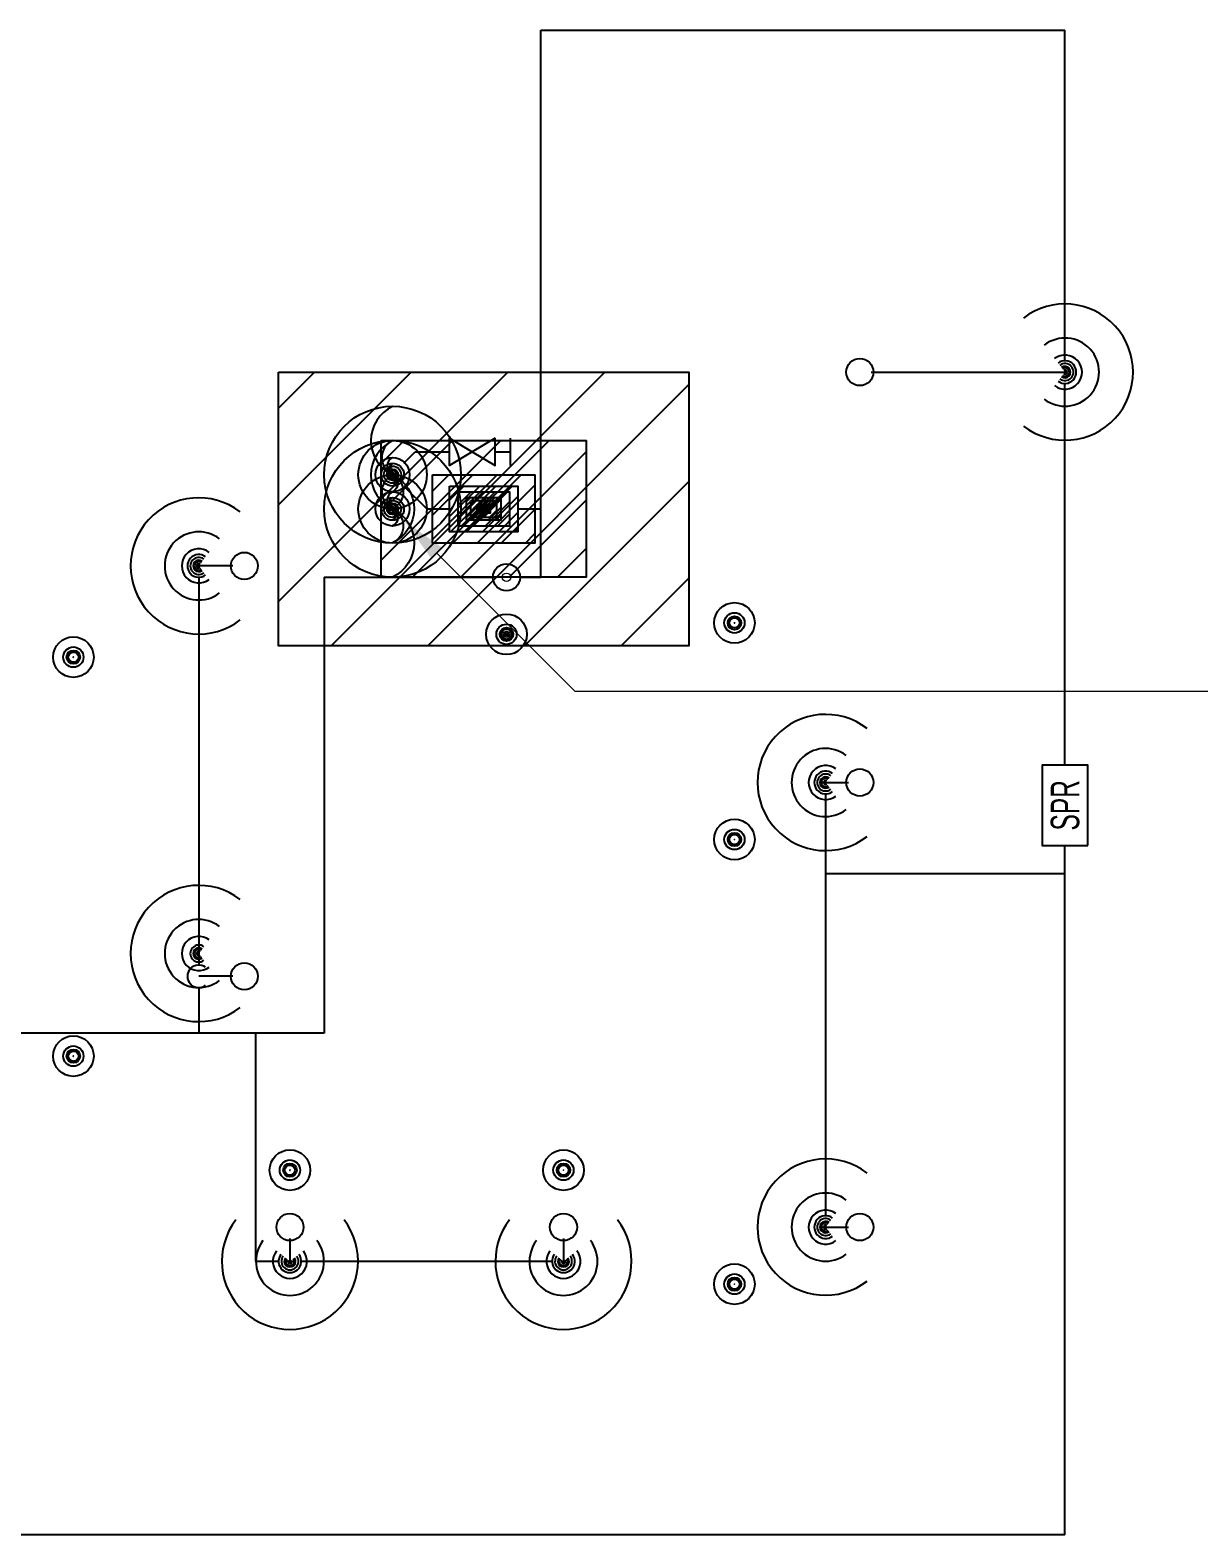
# Model space of a CAD drawing. Extents: x -3559 to 4847, y -109 to 1296.
# Drawn here: x -575 to -165, y 212 to 740 of the extents above; entities that cross this region are included whole.
import ezdxf
from ezdxf import colors
from ezdxf.entities.mleader import LeaderData, LeaderLine
from ezdxf.enums import TextEntityAlignment as Align
from ezdxf.math import Vec2, Vec3

# ---------------------------------------------------------------- set-up
doc = ezdxf.new("R2010")
doc.units = 0
doc.header["$LTSCALE"] = 48
doc.header["$MEASUREMENT"] = 0
for name, color, linetype in [('F-DRNP-N', 6, 'Continuous'), ('F-DRNP-N @ 1 (1)', 6, 'Continuous'), ('F-DRNP-N @ 1 (2)', 6, 'Continuous'), ('F-DRNP-N @ 12', 6, 'Continuous'), ('F-DRNP-N @ 128', 6, 'Continuous'), ('F-DRNP-N @ 16', 6, 'Continuous'), ('F-DRNP-N @ 192', 6, 'Continuous'), ('F-DRNP-N @ 2', 6, 'Continuous'), ('F-DRNP-N @ 24', 6, 'Continuous'), ('F-DRNP-N @ 384', 6, 'Continuous'), ('F-DRNP-N @ 4', 6, 'Continuous'), ('F-DRNP-N @ 48', 6, 'Continuous'), ('F-DRNP-N @ 64', 6, 'Continuous'), ('F-DRNP-N @ 768', 6, 'Continuous'), ('F-DRNP-N @ 8', 6, 'Continuous'), ('F-DRNP-N @ 96', 6, 'Continuous'), ('F-FP-N', 2, 'Continuous'), ('F-FP-N @ 1 (1)', 2, 'Continuous'), ('F-FP-N @ 1 (2)', 2, 'Continuous'), ('F-FP-N @ 12', 2, 'Continuous'), ('F-FP-N @ 128', 2, 'Continuous'), ('F-FP-N @ 16', 2, 'Continuous'), ('F-FP-N @ 192', 2, 'Continuous'), ('F-FP-N @ 2', 2, 'Continuous'), ('F-FP-N @ 24', 2, 'Continuous'), ('F-FP-N @ 384', 2, 'Continuous'), ('F-FP-N @ 4', 2, 'Continuous'), ('F-FP-N @ 48', 2, 'Continuous'), ('F-FP-N @ 64', 2, 'Continuous'), ('F-FP-N @ 768', 2, 'Continuous'), ('F-FP-N @ 8', 2, 'Continuous'), ('F-FP-N @ 96', 2, 'Continuous'), ('F-SPRK-HEAD-N', 2, 'Continuous'), ('F-SPRK-HEAD-N @ 1 (1)', 2, 'Continuous'), ('F-SPRK-HEAD-N @ 1 (2)', 2, 'Continuous'), ('F-SPRK-HEAD-N @ 128', 2, 'Continuous'), ('F-SPRK-HEAD-N @ 192', 2, 'Continuous'), ('F-SPRK-HEAD-N @ 48', 2, 'Continuous'), ('F-SPRK-HEAD-N @ 64', 2, 'Continuous'), ('F-SPRK-HEAD-N @ 96', 2, 'Continuous'), ('F-SPRN-N', 1, 'Continuous'), ('F-SPRN-N @ 1 (1)', 1, 'Continuous'), ('F-SPRN-N @ 1 (2)', 1, 'Continuous'), ('F-SPRN-N @ 12', 1, 'Continuous'), ('F-SPRN-N @ 128', 1, 'Continuous'), ('F-SPRN-N @ 16', 1, 'Continuous'), ('F-SPRN-N @ 192', 1, 'Continuous'), ('F-SPRN-N @ 2', 1, 'Continuous'), ('F-SPRN-N @ 24', 1, 'Continuous'), ('F-SPRN-N @ 384', 1, 'Continuous'), ('F-SPRN-N @ 4', 1, 'Continuous'), ('F-SPRN-N @ 48', 1, 'Continuous'), ('F-SPRN-N @ 64', 1, 'Continuous'), ('F-SPRN-N @ 768', 1, 'Continuous'), ('F-SPRN-N @ 8', 1, 'Continuous'), ('F-SPRN-N @ 96', 1, 'Continuous')]:
    doc.layers.add(name, color=color, linetype=linetype)
doc.layers.add('G-ANNO-TEXT', color=70, linetype='Continuous', lineweight=0)
doc.styles.add('Arial', font='arial.ttf')
doc.styles.add('Arial Narrow', font='ARIALN.TTF')

# ---------------------------------------------------------------- blocks, each defined once
blk = doc.blocks.new('*U5')
blk.add_circle((0, 0), 0.03125)
blk = doc.blocks.new('*U721')
at = {"layer": 'F-FP-N @ 1 (1)'}
blk.add_blockref('*U5', (-448, 583.74), dxfattribs=at)
at = {"layer": 'F-FP-N @ 1 (2)'}
blk.add_blockref('*U5', (-448, 583.74), dxfattribs=at)
at = {"layer": 'F-FP-N @ 12', "xscale": 12, "yscale": 12, "zscale": 12}
blk.add_blockref('*U5', (-448, 583.74), dxfattribs=at)
at = {"layer": 'F-FP-N @ 128', "xscale": 128, "yscale": 128, "zscale": 128}
blk.add_blockref('*U5', (-448, 583.74), dxfattribs=at)
at = {"layer": 'F-FP-N @ 16', "xscale": 16, "yscale": 16, "zscale": 16}
blk.add_blockref('*U5', (-448, 583.74), dxfattribs=at)
at = {"layer": 'F-FP-N @ 192', "xscale": 192, "yscale": 192, "zscale": 192}
blk.add_blockref('*U5', (-448, 583.74), dxfattribs=at)
at = {"layer": 'F-FP-N @ 2', "xscale": 2, "yscale": 2, "zscale": 2}
blk.add_blockref('*U5', (-448, 583.74), dxfattribs=at)
at = {"layer": 'F-FP-N @ 24', "xscale": 24, "yscale": 24, "zscale": 24}
blk.add_blockref('*U5', (-448, 583.74), dxfattribs=at)
at = {"layer": 'F-FP-N @ 384', "xscale": 384, "yscale": 384, "zscale": 384}
blk.add_blockref('*U5', (-448, 583.74), dxfattribs=at)
at = {"layer": 'F-FP-N @ 4', "xscale": 4, "yscale": 4, "zscale": 4}
blk.add_blockref('*U5', (-448, 583.74), dxfattribs=at)
at = {"layer": 'F-FP-N @ 48', "xscale": 48, "yscale": 48, "zscale": 48}
blk.add_blockref('*U5', (-448, 583.74), dxfattribs=at)
at = {"layer": 'F-FP-N @ 64', "xscale": 64, "yscale": 64, "zscale": 64}
blk.add_blockref('*U5', (-448, 583.74), dxfattribs=at)
at = {"layer": 'F-FP-N @ 768', "xscale": 768, "yscale": 768, "zscale": 768}
blk.add_blockref('*U5', (-448, 583.74), dxfattribs=at)
at = {"layer": 'F-FP-N @ 8', "xscale": 8, "yscale": 8, "zscale": 8}
blk.add_blockref('*U5', (-448, 583.74), dxfattribs=at)
at = {"layer": 'F-FP-N @ 96', "xscale": 96, "yscale": 96, "zscale": 96}
blk.add_blockref('*U5', (-448, 583.74), dxfattribs=at)
blk = doc.blocks.new('*U722')
at = {"layer": 'F-DRNP-N @ 1 (1)'}
blk.add_blockref('*U5', (-448, 571.74), dxfattribs=at)
at = {"layer": 'F-DRNP-N @ 1 (2)'}
blk.add_blockref('*U5', (-448, 571.74), dxfattribs=at)
at = {"layer": 'F-DRNP-N @ 12', "xscale": 12, "yscale": 12, "zscale": 12}
blk.add_blockref('*U5', (-448, 571.74), dxfattribs=at)
at = {"layer": 'F-DRNP-N @ 128', "xscale": 128, "yscale": 128, "zscale": 128}
blk.add_blockref('*U5', (-448, 571.74), dxfattribs=at)
at = {"layer": 'F-DRNP-N @ 16', "xscale": 16, "yscale": 16, "zscale": 16}
blk.add_blockref('*U5', (-448, 571.74), dxfattribs=at)
at = {"layer": 'F-DRNP-N @ 192', "xscale": 192, "yscale": 192, "zscale": 192}
blk.add_blockref('*U5', (-448, 571.74), dxfattribs=at)
at = {"layer": 'F-DRNP-N @ 2', "xscale": 2, "yscale": 2, "zscale": 2}
blk.add_blockref('*U5', (-448, 571.74), dxfattribs=at)
at = {"layer": 'F-DRNP-N @ 24', "xscale": 24, "yscale": 24, "zscale": 24}
blk.add_blockref('*U5', (-448, 571.74), dxfattribs=at)
at = {"layer": 'F-DRNP-N @ 384', "xscale": 384, "yscale": 384, "zscale": 384}
blk.add_blockref('*U5', (-448, 571.74), dxfattribs=at)
at = {"layer": 'F-DRNP-N @ 4', "xscale": 4, "yscale": 4, "zscale": 4}
blk.add_blockref('*U5', (-448, 571.74), dxfattribs=at)
at = {"layer": 'F-DRNP-N @ 48', "xscale": 48, "yscale": 48, "zscale": 48}
blk.add_blockref('*U5', (-448, 571.74), dxfattribs=at)
at = {"layer": 'F-DRNP-N @ 64', "xscale": 64, "yscale": 64, "zscale": 64}
blk.add_blockref('*U5', (-448, 571.74), dxfattribs=at)
at = {"layer": 'F-DRNP-N @ 768', "xscale": 768, "yscale": 768, "zscale": 768}
blk.add_blockref('*U5', (-448, 571.74), dxfattribs=at)
at = {"layer": 'F-DRNP-N @ 8', "xscale": 8, "yscale": 8, "zscale": 8}
blk.add_blockref('*U5', (-448, 571.74), dxfattribs=at)
at = {"layer": 'F-DRNP-N @ 96', "xscale": 96, "yscale": 96, "zscale": 96}
blk.add_blockref('*U5', (-448, 571.74), dxfattribs=at)
blk = doc.blocks.new('*U8')
at = {"color": 0}
for p, q in [((0.1049, -0.0375), (0.1049, 0.0375)), ((0.0625, 0), (0.1049, 0))]:
    blk.add_line(p, q, dxfattribs=at)
for points in [[(-0.0625, 0.0375), (0, 0), (-0.0625, -0.0375)], [(0.0625, 0.0375), (0, 0), (0.0625, -0.0375)]]:
    blk.add_lwpolyline(points, close=True, dxfattribs=at)
blk = doc.blocks.new('*U9')
h = blk.add_hatch()
h.set_pattern_fill('ANSI31', color=256, scale=0.25)
h.set_pattern_definition([(45, (-0.016827, -0.005125), (-0.022097, 0.022097), [])])
h.paths.add_polyline_path([(0.09375, 0.0625), (-0.09375, 0.0625), (-0.09375, -0.0625), (0.09375, -0.0625)])
blk.add_lwpolyline([(-0.09375, 0.0625), (0.09375, 0.0625), (0.09375, -0.0625), (-0.09375, -0.0625)], close=True)
blk = doc.blocks.new('*U724')
at = {"layer": 'F-FP-N @ 1 (1)'}
blk.add_blockref('*U9', (-416, 571.74), dxfattribs=at)
at = {"layer": 'F-FP-N @ 1 (2)'}
blk.add_blockref('*U9', (-416, 571.74), dxfattribs=at)
at = {"layer": 'F-FP-N @ 12', "xscale": 12, "yscale": 12, "zscale": 12}
blk.add_blockref('*U9', (-416, 571.74), dxfattribs=at)
at = {"layer": 'F-FP-N @ 128', "xscale": 128, "yscale": 128, "zscale": 128}
blk.add_blockref('*U9', (-416, 571.74), dxfattribs=at)
at = {"layer": 'F-FP-N @ 16', "xscale": 16, "yscale": 16, "zscale": 16}
blk.add_blockref('*U9', (-416, 571.74), dxfattribs=at)
at = {"layer": 'F-FP-N @ 192', "xscale": 192, "yscale": 192, "zscale": 192}
blk.add_blockref('*U9', (-416, 571.74), dxfattribs=at)
at = {"layer": 'F-FP-N @ 2', "xscale": 2, "yscale": 2, "zscale": 2}
blk.add_blockref('*U9', (-416, 571.74), dxfattribs=at)
at = {"layer": 'F-FP-N @ 24', "xscale": 24, "yscale": 24, "zscale": 24}
blk.add_blockref('*U9', (-416, 571.74), dxfattribs=at)
at = {"layer": 'F-FP-N @ 384', "xscale": 384, "yscale": 384, "zscale": 384}
blk.add_blockref('*U9', (-416, 571.74), dxfattribs=at)
at = {"layer": 'F-FP-N @ 4', "xscale": 4, "yscale": 4, "zscale": 4}
blk.add_blockref('*U9', (-416, 571.74), dxfattribs=at)
at = {"layer": 'F-FP-N @ 48', "xscale": 48, "yscale": 48, "zscale": 48}
blk.add_blockref('*U9', (-416, 571.74), dxfattribs=at)
at = {"layer": 'F-FP-N @ 64', "xscale": 64, "yscale": 64, "zscale": 64}
blk.add_blockref('*U9', (-416, 571.74), dxfattribs=at)
at = {"layer": 'F-FP-N @ 768', "xscale": 768, "yscale": 768, "zscale": 768}
blk.add_blockref('*U9', (-416, 571.74), dxfattribs=at)
at = {"layer": 'F-FP-N @ 8', "xscale": 8, "yscale": 8, "zscale": 8}
blk.add_blockref('*U9', (-416, 571.74), dxfattribs=at)
at = {"layer": 'F-FP-N @ 96', "xscale": 96, "yscale": 96, "zscale": 96}
blk.add_blockref('*U9', (-416, 571.74), dxfattribs=at)
blk = doc.blocks.new('*U6')
blk.add_lwpolyline([(0, 0.03112, 0.634258), (0, 0, -0.634258), (0, -0.03112)], format="xyb")
blk.add_circle((0, 0), 0.03125)
blk = doc.blocks.new('*U725')
at = {"layer": 'F-FP-N @ 1 (1)'}
blk.add_blockref('*U6', (-448, 583.74), dxfattribs=at)
at = {"layer": 'F-FP-N @ 1 (2)'}
blk.add_blockref('*U6', (-448, 583.74), dxfattribs=at)
at = {"layer": 'F-FP-N @ 12', "xscale": 12, "yscale": 12, "zscale": 12}
blk.add_blockref('*U6', (-448, 583.74), dxfattribs=at)
at = {"layer": 'F-FP-N @ 128', "xscale": 128, "yscale": 128, "zscale": 128}
blk.add_blockref('*U6', (-448, 583.74), dxfattribs=at)
at = {"layer": 'F-FP-N @ 16', "xscale": 16, "yscale": 16, "zscale": 16}
blk.add_blockref('*U6', (-448, 583.74), dxfattribs=at)
at = {"layer": 'F-FP-N @ 192', "xscale": 192, "yscale": 192, "zscale": 192}
blk.add_blockref('*U6', (-448, 583.74), dxfattribs=at)
at = {"layer": 'F-FP-N @ 2', "xscale": 2, "yscale": 2, "zscale": 2}
blk.add_blockref('*U6', (-448, 583.74), dxfattribs=at)
at = {"layer": 'F-FP-N @ 24', "xscale": 24, "yscale": 24, "zscale": 24}
blk.add_blockref('*U6', (-448, 583.74), dxfattribs=at)
at = {"layer": 'F-FP-N @ 384', "xscale": 384, "yscale": 384, "zscale": 384}
blk.add_blockref('*U6', (-448, 583.74), dxfattribs=at)
at = {"layer": 'F-FP-N @ 4', "xscale": 4, "yscale": 4, "zscale": 4}
blk.add_blockref('*U6', (-448, 583.74), dxfattribs=at)
at = {"layer": 'F-FP-N @ 48', "xscale": 48, "yscale": 48, "zscale": 48}
blk.add_blockref('*U6', (-448, 583.74), dxfattribs=at)
at = {"layer": 'F-FP-N @ 64', "xscale": 64, "yscale": 64, "zscale": 64}
blk.add_blockref('*U6', (-448, 583.74), dxfattribs=at)
at = {"layer": 'F-FP-N @ 768', "xscale": 768, "yscale": 768, "zscale": 768}
blk.add_blockref('*U6', (-448, 583.74), dxfattribs=at)
at = {"layer": 'F-FP-N @ 8', "xscale": 8, "yscale": 8, "zscale": 8}
blk.add_blockref('*U6', (-448, 583.74), dxfattribs=at)
at = {"layer": 'F-FP-N @ 96', "xscale": 96, "yscale": 96, "zscale": 96}
blk.add_blockref('*U6', (-448, 583.74), dxfattribs=at)
blk = doc.blocks.new('*U726')
at = {"layer": 'F-DRNP-N @ 1 (1)'}
blk.add_blockref('*U6', (-448, 571.74), dxfattribs=at)
at = {"layer": 'F-DRNP-N @ 1 (2)'}
blk.add_blockref('*U6', (-448, 571.74), dxfattribs=at)
at = {"layer": 'F-DRNP-N @ 12', "xscale": 12, "yscale": 12, "zscale": 12}
blk.add_blockref('*U6', (-448, 571.74), dxfattribs=at)
at = {"layer": 'F-DRNP-N @ 128', "xscale": 128, "yscale": 128, "zscale": 128}
blk.add_blockref('*U6', (-448, 571.74), dxfattribs=at)
at = {"layer": 'F-DRNP-N @ 16', "xscale": 16, "yscale": 16, "zscale": 16}
blk.add_blockref('*U6', (-448, 571.74), dxfattribs=at)
at = {"layer": 'F-DRNP-N @ 192', "xscale": 192, "yscale": 192, "zscale": 192}
blk.add_blockref('*U6', (-448, 571.74), dxfattribs=at)
at = {"layer": 'F-DRNP-N @ 2', "xscale": 2, "yscale": 2, "zscale": 2}
blk.add_blockref('*U6', (-448, 571.74), dxfattribs=at)
at = {"layer": 'F-DRNP-N @ 24', "xscale": 24, "yscale": 24, "zscale": 24}
blk.add_blockref('*U6', (-448, 571.74), dxfattribs=at)
at = {"layer": 'F-DRNP-N @ 384', "xscale": 384, "yscale": 384, "zscale": 384}
blk.add_blockref('*U6', (-448, 571.74), dxfattribs=at)
at = {"layer": 'F-DRNP-N @ 4', "xscale": 4, "yscale": 4, "zscale": 4}
blk.add_blockref('*U6', (-448, 571.74), dxfattribs=at)
at = {"layer": 'F-DRNP-N @ 48', "xscale": 48, "yscale": 48, "zscale": 48}
blk.add_blockref('*U6', (-448, 571.74), dxfattribs=at)
at = {"layer": 'F-DRNP-N @ 64', "xscale": 64, "yscale": 64, "zscale": 64}
blk.add_blockref('*U6', (-448, 571.74), dxfattribs=at)
at = {"layer": 'F-DRNP-N @ 768', "xscale": 768, "yscale": 768, "zscale": 768}
blk.add_blockref('*U6', (-448, 571.74), dxfattribs=at)
at = {"layer": 'F-DRNP-N @ 8', "xscale": 8, "yscale": 8, "zscale": 8}
blk.add_blockref('*U6', (-448, 571.74), dxfattribs=at)
at = {"layer": 'F-DRNP-N @ 96', "xscale": 96, "yscale": 96, "zscale": 96}
blk.add_blockref('*U6', (-448, 571.74), dxfattribs=at)
blk = doc.blocks.new('*U12')
at = {"layer": 'DEFPOINTS'}
blk.add_lwpolyline([(-0.11, -0.0625), (0.11, -0.0625), (0.11, 0.0625), (-0.11, 0.0625)], close=True, dxfattribs=at)
at = {"style": 'Arial Narrow', "width": 0.75}
blk.add_text('SPR', height=0.07812, dxfattribs=at).set_placement((0, 0), align=Align.MIDDLE)
blk = doc.blocks.new('*U14')
blk.add_circle((0, 0), 0.0371)
blk = doc.blocks.new('*U731')
at = {"layer": 'F-SPRK-HEAD-N @ 1 (1)'}
blk.add_blockref('*U14', (-484, 339.74), dxfattribs=at)
at = {"layer": 'F-SPRK-HEAD-N @ 1 (2)'}
blk.add_blockref('*U14', (-484, 339.74), dxfattribs=at)
at = {"layer": 'F-SPRK-HEAD-N @ 128', "xscale": 128, "yscale": 128, "zscale": 128}
blk.add_blockref('*U14', (-484, 319.74), dxfattribs=at)
at = {"layer": 'F-SPRK-HEAD-N @ 192', "xscale": 192, "yscale": 192, "zscale": 192}
blk.add_blockref('*U14', (-484, 339.74), dxfattribs=at)
at = {"layer": 'F-SPRK-HEAD-N @ 48', "xscale": 48, "yscale": 48, "zscale": 48}
blk.add_blockref('*U14', (-484, 339.74), dxfattribs=at)
at = {"layer": 'F-SPRK-HEAD-N @ 64', "xscale": 64, "yscale": 64, "zscale": 64}
blk.add_blockref('*U14', (-484, 339.74), dxfattribs=at)
at = {"layer": 'F-SPRK-HEAD-N @ 96', "xscale": 96, "yscale": 96, "zscale": 96}
blk.add_blockref('*U14', (-484, 339.74), dxfattribs=at)
blk = doc.blocks.new('*U732')
at = {"layer": 'F-SPRK-HEAD-N @ 1 (1)'}
blk.add_blockref('*U14', (-388, 339.74), dxfattribs=at)
at = {"layer": 'F-SPRK-HEAD-N @ 1 (2)'}
blk.add_blockref('*U14', (-388, 339.74), dxfattribs=at)
at = {"layer": 'F-SPRK-HEAD-N @ 128', "xscale": 128, "yscale": 128, "zscale": 128}
blk.add_blockref('*U14', (-388, 319.74), dxfattribs=at)
at = {"layer": 'F-SPRK-HEAD-N @ 192', "xscale": 192, "yscale": 192, "zscale": 192}
blk.add_blockref('*U14', (-388, 339.74), dxfattribs=at)
at = {"layer": 'F-SPRK-HEAD-N @ 48', "xscale": 48, "yscale": 48, "zscale": 48}
blk.add_blockref('*U14', (-388, 339.74), dxfattribs=at)
at = {"layer": 'F-SPRK-HEAD-N @ 64', "xscale": 64, "yscale": 64, "zscale": 64}
blk.add_blockref('*U14', (-388, 339.74), dxfattribs=at)
at = {"layer": 'F-SPRK-HEAD-N @ 96', "xscale": 96, "yscale": 96, "zscale": 96}
blk.add_blockref('*U14', (-388, 339.74), dxfattribs=at)
blk = doc.blocks.new('*U15')
at = {"linetype": 'Continuous'}
blk.add_arc((0, 0), 0.03112, 232.56697, 127.43303, dxfattribs=at)
blk = doc.blocks.new('*U737')
at = {"layer": 'F-SPRN-N @ 1 (1)', "rotation": 270}
blk.add_blockref('*U15', (-484, 307.74), dxfattribs=at)
at = {"layer": 'F-SPRN-N @ 1 (2)', "rotation": 270}
blk.add_blockref('*U15', (-484, 307.74), dxfattribs=at)
at = {"layer": 'F-SPRN-N @ 12', "xscale": 12, "yscale": 12, "zscale": 12, "rotation": 270}
blk.add_blockref('*U15', (-484, 307.74), dxfattribs=at)
at = {"layer": 'F-SPRN-N @ 128', "xscale": 128, "yscale": 128, "zscale": 128, "rotation": 270}
blk.add_blockref('*U15', (-484, 307.74), dxfattribs=at)
at = {"layer": 'F-SPRN-N @ 16', "xscale": 16, "yscale": 16, "zscale": 16, "rotation": 270}
blk.add_blockref('*U15', (-484, 307.74), dxfattribs=at)
at = {"layer": 'F-SPRN-N @ 192', "xscale": 192, "yscale": 192, "zscale": 192, "rotation": 270}
blk.add_blockref('*U15', (-484, 307.74), dxfattribs=at)
at = {"layer": 'F-SPRN-N @ 2', "xscale": 2, "yscale": 2, "zscale": 2, "rotation": 270}
blk.add_blockref('*U15', (-484, 307.74), dxfattribs=at)
at = {"layer": 'F-SPRN-N @ 24', "xscale": 24, "yscale": 24, "zscale": 24, "rotation": 270}
blk.add_blockref('*U15', (-484, 307.74), dxfattribs=at)
at = {"layer": 'F-SPRN-N @ 384', "xscale": 384, "yscale": 384, "zscale": 384, "rotation": 270}
blk.add_blockref('*U15', (-484, 307.74), dxfattribs=at)
at = {"layer": 'F-SPRN-N @ 4', "xscale": 4, "yscale": 4, "zscale": 4, "rotation": 270}
blk.add_blockref('*U15', (-484, 307.74), dxfattribs=at)
at = {"layer": 'F-SPRN-N @ 48', "xscale": 48, "yscale": 48, "zscale": 48, "rotation": 270}
blk.add_blockref('*U15', (-484, 307.74), dxfattribs=at)
at = {"layer": 'F-SPRN-N @ 64', "xscale": 64, "yscale": 64, "zscale": 64, "rotation": 270}
blk.add_blockref('*U15', (-484, 307.74), dxfattribs=at)
at = {"layer": 'F-SPRN-N @ 768', "xscale": 768, "yscale": 768, "zscale": 768, "rotation": 270}
blk.add_blockref('*U15', (-484, 307.74), dxfattribs=at)
at = {"layer": 'F-SPRN-N @ 8', "xscale": 8, "yscale": 8, "zscale": 8, "rotation": 270}
blk.add_blockref('*U15', (-484, 307.74), dxfattribs=at)
at = {"layer": 'F-SPRN-N @ 96', "xscale": 96, "yscale": 96, "zscale": 96, "rotation": 270}
blk.add_blockref('*U15', (-484, 307.74), dxfattribs=at)
blk = doc.blocks.new('*U738')
at = {"layer": 'F-SPRN-N @ 1 (1)', "rotation": 270}
blk.add_blockref('*U15', (-388, 307.74), dxfattribs=at)
at = {"layer": 'F-SPRN-N @ 1 (2)', "rotation": 270}
blk.add_blockref('*U15', (-388, 307.74), dxfattribs=at)
at = {"layer": 'F-SPRN-N @ 12', "xscale": 12, "yscale": 12, "zscale": 12, "rotation": 270}
blk.add_blockref('*U15', (-388, 307.74), dxfattribs=at)
at = {"layer": 'F-SPRN-N @ 128', "xscale": 128, "yscale": 128, "zscale": 128, "rotation": 270}
blk.add_blockref('*U15', (-388, 307.74), dxfattribs=at)
at = {"layer": 'F-SPRN-N @ 16', "xscale": 16, "yscale": 16, "zscale": 16, "rotation": 270}
blk.add_blockref('*U15', (-388, 307.74), dxfattribs=at)
at = {"layer": 'F-SPRN-N @ 192', "xscale": 192, "yscale": 192, "zscale": 192, "rotation": 270}
blk.add_blockref('*U15', (-388, 307.74), dxfattribs=at)
at = {"layer": 'F-SPRN-N @ 2', "xscale": 2, "yscale": 2, "zscale": 2, "rotation": 270}
blk.add_blockref('*U15', (-388, 307.74), dxfattribs=at)
at = {"layer": 'F-SPRN-N @ 24', "xscale": 24, "yscale": 24, "zscale": 24, "rotation": 270}
blk.add_blockref('*U15', (-388, 307.74), dxfattribs=at)
at = {"layer": 'F-SPRN-N @ 384', "xscale": 384, "yscale": 384, "zscale": 384, "rotation": 270}
blk.add_blockref('*U15', (-388, 307.74), dxfattribs=at)
at = {"layer": 'F-SPRN-N @ 4', "xscale": 4, "yscale": 4, "zscale": 4, "rotation": 270}
blk.add_blockref('*U15', (-388, 307.74), dxfattribs=at)
at = {"layer": 'F-SPRN-N @ 48', "xscale": 48, "yscale": 48, "zscale": 48, "rotation": 270}
blk.add_blockref('*U15', (-388, 307.74), dxfattribs=at)
at = {"layer": 'F-SPRN-N @ 64', "xscale": 64, "yscale": 64, "zscale": 64, "rotation": 270}
blk.add_blockref('*U15', (-388, 307.74), dxfattribs=at)
at = {"layer": 'F-SPRN-N @ 768', "xscale": 768, "yscale": 768, "zscale": 768, "rotation": 270}
blk.add_blockref('*U15', (-388, 307.74), dxfattribs=at)
at = {"layer": 'F-SPRN-N @ 8', "xscale": 8, "yscale": 8, "zscale": 8, "rotation": 270}
blk.add_blockref('*U15', (-388, 307.74), dxfattribs=at)
at = {"layer": 'F-SPRN-N @ 96', "xscale": 96, "yscale": 96, "zscale": 96, "rotation": 270}
blk.add_blockref('*U15', (-388, 307.74), dxfattribs=at)
blk = doc.blocks.new('*U768')
at = {"layer": 'F-SPRK-HEAD-N @ 1 (1)'}
blk.add_blockref('*U14', (-328, 299.74), dxfattribs=at)
at = {"layer": 'F-SPRK-HEAD-N @ 1 (2)'}
blk.add_blockref('*U14', (-328, 299.74), dxfattribs=at)
at = {"layer": 'F-SPRK-HEAD-N @ 128', "xscale": 128, "yscale": 128, "zscale": 128}
blk.add_blockref('*U14', (-284, 319.74), dxfattribs=at)
at = {"layer": 'F-SPRK-HEAD-N @ 192', "xscale": 192, "yscale": 192, "zscale": 192}
blk.add_blockref('*U14', (-328, 299.74), dxfattribs=at)
at = {"layer": 'F-SPRK-HEAD-N @ 48', "xscale": 48, "yscale": 48, "zscale": 48}
blk.add_blockref('*U14', (-328, 299.74), dxfattribs=at)
at = {"layer": 'F-SPRK-HEAD-N @ 64', "xscale": 64, "yscale": 64, "zscale": 64}
blk.add_blockref('*U14', (-328, 299.74), dxfattribs=at)
at = {"layer": 'F-SPRK-HEAD-N @ 96', "xscale": 96, "yscale": 96, "zscale": 96}
blk.add_blockref('*U14', (-328, 299.74), dxfattribs=at)
blk = doc.blocks.new('*U769')
at = {"layer": 'F-SPRK-HEAD-N @ 1 (1)'}
blk.add_blockref('*U14', (-328, 531.74), dxfattribs=at)
at = {"layer": 'F-SPRK-HEAD-N @ 1 (2)'}
blk.add_blockref('*U14', (-328, 531.74), dxfattribs=at)
at = {"layer": 'F-SPRK-HEAD-N @ 128', "xscale": 128, "yscale": 128, "zscale": 128}
blk.add_blockref('*U14', (-284, 619.74), dxfattribs=at)
at = {"layer": 'F-SPRK-HEAD-N @ 192', "xscale": 192, "yscale": 192, "zscale": 192}
blk.add_blockref('*U14', (-328, 531.74), dxfattribs=at)
at = {"layer": 'F-SPRK-HEAD-N @ 48', "xscale": 48, "yscale": 48, "zscale": 48}
blk.add_blockref('*U14', (-328, 531.74), dxfattribs=at)
at = {"layer": 'F-SPRK-HEAD-N @ 64', "xscale": 64, "yscale": 64, "zscale": 64}
blk.add_blockref('*U14', (-328, 531.74), dxfattribs=at)
at = {"layer": 'F-SPRK-HEAD-N @ 96', "xscale": 96, "yscale": 96, "zscale": 96}
blk.add_blockref('*U14', (-328, 531.74), dxfattribs=at)
blk = doc.blocks.new('*U19')
blk.add_circle((0, 0), 0.0371)
at = {"color": 7, "lineweight": 0}
blk.add_circle((0, 0), 0.0117, dxfattribs=at)
blk = doc.blocks.new('*U772')
at = {"layer": 'F-SPRK-HEAD-N @ 1 (1)'}
blk.add_blockref('*U19', (-408, 527.74), dxfattribs=at)
at = {"layer": 'F-SPRK-HEAD-N @ 1 (2)'}
blk.add_blockref('*U19', (-408, 527.74), dxfattribs=at)
at = {"layer": 'F-SPRK-HEAD-N @ 128', "xscale": 128, "yscale": 128, "zscale": 128}
blk.add_blockref('*U19', (-408, 547.74), dxfattribs=at)
at = {"layer": 'F-SPRK-HEAD-N @ 192', "xscale": 192, "yscale": 192, "zscale": 192}
blk.add_blockref('*U19', (-408, 527.74), dxfattribs=at)
at = {"layer": 'F-SPRK-HEAD-N @ 48', "xscale": 48, "yscale": 48, "zscale": 48}
blk.add_blockref('*U19', (-408, 527.74), dxfattribs=at)
at = {"layer": 'F-SPRK-HEAD-N @ 64', "xscale": 64, "yscale": 64, "zscale": 64}
blk.add_blockref('*U19', (-408, 527.74), dxfattribs=at)
at = {"layer": 'F-SPRK-HEAD-N @ 96', "xscale": 96, "yscale": 96, "zscale": 96}
blk.add_blockref('*U19', (-408, 527.74), dxfattribs=at)
blk = doc.blocks.new('*U773')
at = {"layer": 'F-SPRK-HEAD-N @ 1 (1)'}
blk.add_blockref('*U14', (-328, 455.74), dxfattribs=at)
at = {"layer": 'F-SPRK-HEAD-N @ 1 (2)'}
blk.add_blockref('*U14', (-328, 455.74), dxfattribs=at)
at = {"layer": 'F-SPRK-HEAD-N @ 128', "xscale": 128, "yscale": 128, "zscale": 128}
blk.add_blockref('*U14', (-284, 475.74), dxfattribs=at)
at = {"layer": 'F-SPRK-HEAD-N @ 192', "xscale": 192, "yscale": 192, "zscale": 192}
blk.add_blockref('*U14', (-328, 455.74), dxfattribs=at)
at = {"layer": 'F-SPRK-HEAD-N @ 48', "xscale": 48, "yscale": 48, "zscale": 48}
blk.add_blockref('*U14', (-328, 455.74), dxfattribs=at)
at = {"layer": 'F-SPRK-HEAD-N @ 64', "xscale": 64, "yscale": 64, "zscale": 64}
blk.add_blockref('*U14', (-328, 455.74), dxfattribs=at)
at = {"layer": 'F-SPRK-HEAD-N @ 96', "xscale": 96, "yscale": 96, "zscale": 96}
blk.add_blockref('*U14', (-328, 455.74), dxfattribs=at)
blk = doc.blocks.new('*U783')
at = {"layer": 'F-SPRN-N @ 1 (1)', "rotation": 180}
blk.add_blockref('*U15', (-296, 475.74), dxfattribs=at)
at = {"layer": 'F-SPRN-N @ 1 (2)', "rotation": 180}
blk.add_blockref('*U15', (-296, 475.74), dxfattribs=at)
at = {"layer": 'F-SPRN-N @ 12', "xscale": 12, "yscale": 12, "zscale": 12, "rotation": 180}
blk.add_blockref('*U15', (-296, 475.74), dxfattribs=at)
at = {"layer": 'F-SPRN-N @ 128', "xscale": 128, "yscale": 128, "zscale": 128, "rotation": 180}
blk.add_blockref('*U15', (-296, 475.74), dxfattribs=at)
at = {"layer": 'F-SPRN-N @ 16', "xscale": 16, "yscale": 16, "zscale": 16, "rotation": 180}
blk.add_blockref('*U15', (-296, 475.74), dxfattribs=at)
at = {"layer": 'F-SPRN-N @ 192', "xscale": 192, "yscale": 192, "zscale": 192, "rotation": 180}
blk.add_blockref('*U15', (-296, 475.74), dxfattribs=at)
at = {"layer": 'F-SPRN-N @ 2', "xscale": 2, "yscale": 2, "zscale": 2, "rotation": 180}
blk.add_blockref('*U15', (-296, 475.74), dxfattribs=at)
at = {"layer": 'F-SPRN-N @ 24', "xscale": 24, "yscale": 24, "zscale": 24, "rotation": 180}
blk.add_blockref('*U15', (-296, 475.74), dxfattribs=at)
at = {"layer": 'F-SPRN-N @ 384', "xscale": 384, "yscale": 384, "zscale": 384, "rotation": 180}
blk.add_blockref('*U15', (-296, 475.74), dxfattribs=at)
at = {"layer": 'F-SPRN-N @ 4', "xscale": 4, "yscale": 4, "zscale": 4, "rotation": 180}
blk.add_blockref('*U15', (-296, 475.74), dxfattribs=at)
at = {"layer": 'F-SPRN-N @ 48', "xscale": 48, "yscale": 48, "zscale": 48, "rotation": 180}
blk.add_blockref('*U15', (-296, 475.74), dxfattribs=at)
at = {"layer": 'F-SPRN-N @ 64', "xscale": 64, "yscale": 64, "zscale": 64, "rotation": 180}
blk.add_blockref('*U15', (-296, 475.74), dxfattribs=at)
at = {"layer": 'F-SPRN-N @ 768', "xscale": 768, "yscale": 768, "zscale": 768, "rotation": 180}
blk.add_blockref('*U15', (-296, 475.74), dxfattribs=at)
at = {"layer": 'F-SPRN-N @ 8', "xscale": 8, "yscale": 8, "zscale": 8, "rotation": 180}
blk.add_blockref('*U15', (-296, 475.74), dxfattribs=at)
at = {"layer": 'F-SPRN-N @ 96', "xscale": 96, "yscale": 96, "zscale": 96, "rotation": 180}
blk.add_blockref('*U15', (-296, 475.74), dxfattribs=at)
blk = doc.blocks.new('*U784')
at = {"layer": 'F-SPRN-N @ 1 (1)', "rotation": 180}
blk.add_blockref('*U15', (-296, 319.74), dxfattribs=at)
at = {"layer": 'F-SPRN-N @ 1 (2)', "rotation": 180}
blk.add_blockref('*U15', (-296, 319.74), dxfattribs=at)
at = {"layer": 'F-SPRN-N @ 12', "xscale": 12, "yscale": 12, "zscale": 12, "rotation": 180}
blk.add_blockref('*U15', (-296, 319.74), dxfattribs=at)
at = {"layer": 'F-SPRN-N @ 128', "xscale": 128, "yscale": 128, "zscale": 128, "rotation": 180}
blk.add_blockref('*U15', (-296, 319.74), dxfattribs=at)
at = {"layer": 'F-SPRN-N @ 16', "xscale": 16, "yscale": 16, "zscale": 16, "rotation": 180}
blk.add_blockref('*U15', (-296, 319.74), dxfattribs=at)
at = {"layer": 'F-SPRN-N @ 192', "xscale": 192, "yscale": 192, "zscale": 192, "rotation": 180}
blk.add_blockref('*U15', (-296, 319.74), dxfattribs=at)
at = {"layer": 'F-SPRN-N @ 2', "xscale": 2, "yscale": 2, "zscale": 2, "rotation": 180}
blk.add_blockref('*U15', (-296, 319.74), dxfattribs=at)
at = {"layer": 'F-SPRN-N @ 24', "xscale": 24, "yscale": 24, "zscale": 24, "rotation": 180}
blk.add_blockref('*U15', (-296, 319.74), dxfattribs=at)
at = {"layer": 'F-SPRN-N @ 384', "xscale": 384, "yscale": 384, "zscale": 384, "rotation": 180}
blk.add_blockref('*U15', (-296, 319.74), dxfattribs=at)
at = {"layer": 'F-SPRN-N @ 4', "xscale": 4, "yscale": 4, "zscale": 4, "rotation": 180}
blk.add_blockref('*U15', (-296, 319.74), dxfattribs=at)
at = {"layer": 'F-SPRN-N @ 48', "xscale": 48, "yscale": 48, "zscale": 48, "rotation": 180}
blk.add_blockref('*U15', (-296, 319.74), dxfattribs=at)
at = {"layer": 'F-SPRN-N @ 64', "xscale": 64, "yscale": 64, "zscale": 64, "rotation": 180}
blk.add_blockref('*U15', (-296, 319.74), dxfattribs=at)
at = {"layer": 'F-SPRN-N @ 768', "xscale": 768, "yscale": 768, "zscale": 768, "rotation": 180}
blk.add_blockref('*U15', (-296, 319.74), dxfattribs=at)
at = {"layer": 'F-SPRN-N @ 8', "xscale": 8, "yscale": 8, "zscale": 8, "rotation": 180}
blk.add_blockref('*U15', (-296, 319.74), dxfattribs=at)
at = {"layer": 'F-SPRN-N @ 96', "xscale": 96, "yscale": 96, "zscale": 96, "rotation": 180}
blk.add_blockref('*U15', (-296, 319.74), dxfattribs=at)
blk = doc.blocks.new('*U796')
at = {"layer": 'F-SPRN-N @ 1 (1)'}
blk.add_blockref('*U15', (-212, 619.74), dxfattribs=at)
at = {"layer": 'F-SPRN-N @ 1 (2)'}
blk.add_blockref('*U15', (-212, 619.74), dxfattribs=at)
at = {"layer": 'F-SPRN-N @ 12', "xscale": 12, "yscale": 12, "zscale": 12}
blk.add_blockref('*U15', (-212, 619.74), dxfattribs=at)
at = {"layer": 'F-SPRN-N @ 128', "xscale": 128, "yscale": 128, "zscale": 128}
blk.add_blockref('*U15', (-212, 619.74), dxfattribs=at)
at = {"layer": 'F-SPRN-N @ 16', "xscale": 16, "yscale": 16, "zscale": 16}
blk.add_blockref('*U15', (-212, 619.74), dxfattribs=at)
at = {"layer": 'F-SPRN-N @ 192', "xscale": 192, "yscale": 192, "zscale": 192}
blk.add_blockref('*U15', (-212, 619.74), dxfattribs=at)
at = {"layer": 'F-SPRN-N @ 2', "xscale": 2, "yscale": 2, "zscale": 2}
blk.add_blockref('*U15', (-212, 619.74), dxfattribs=at)
at = {"layer": 'F-SPRN-N @ 24', "xscale": 24, "yscale": 24, "zscale": 24}
blk.add_blockref('*U15', (-212, 619.74), dxfattribs=at)
at = {"layer": 'F-SPRN-N @ 384', "xscale": 384, "yscale": 384, "zscale": 384}
blk.add_blockref('*U15', (-212, 619.74), dxfattribs=at)
at = {"layer": 'F-SPRN-N @ 4', "xscale": 4, "yscale": 4, "zscale": 4}
blk.add_blockref('*U15', (-212, 619.74), dxfattribs=at)
at = {"layer": 'F-SPRN-N @ 48', "xscale": 48, "yscale": 48, "zscale": 48}
blk.add_blockref('*U15', (-212, 619.74), dxfattribs=at)
at = {"layer": 'F-SPRN-N @ 64', "xscale": 64, "yscale": 64, "zscale": 64}
blk.add_blockref('*U15', (-212, 619.74), dxfattribs=at)
at = {"layer": 'F-SPRN-N @ 768', "xscale": 768, "yscale": 768, "zscale": 768}
blk.add_blockref('*U15', (-212, 619.74), dxfattribs=at)
at = {"layer": 'F-SPRN-N @ 8', "xscale": 8, "yscale": 8, "zscale": 8}
blk.add_blockref('*U15', (-212, 619.74), dxfattribs=at)
at = {"layer": 'F-SPRN-N @ 96', "xscale": 96, "yscale": 96, "zscale": 96}
blk.add_blockref('*U15', (-212, 619.74), dxfattribs=at)
blk = doc.blocks.new('*U817')
at = {"layer": 'F-SPRK-HEAD-N @ 1 (1)'}
blk.add_blockref('*U14', (-560, 379.74), dxfattribs=at)
at = {"layer": 'F-SPRK-HEAD-N @ 1 (2)'}
blk.add_blockref('*U14', (-560, 379.74), dxfattribs=at)
at = {"layer": 'F-SPRK-HEAD-N @ 128', "xscale": 128, "yscale": 128, "zscale": 128}
blk.add_blockref('*U14', (-500, 407.74), dxfattribs=at)
at = {"layer": 'F-SPRK-HEAD-N @ 192', "xscale": 192, "yscale": 192, "zscale": 192}
blk.add_blockref('*U14', (-560, 379.74), dxfattribs=at)
at = {"layer": 'F-SPRK-HEAD-N @ 48', "xscale": 48, "yscale": 48, "zscale": 48}
blk.add_blockref('*U14', (-560, 379.74), dxfattribs=at)
at = {"layer": 'F-SPRK-HEAD-N @ 64', "xscale": 64, "yscale": 64, "zscale": 64}
blk.add_blockref('*U14', (-560, 379.74), dxfattribs=at)
at = {"layer": 'F-SPRK-HEAD-N @ 96', "xscale": 96, "yscale": 96, "zscale": 96}
blk.add_blockref('*U14', (-560, 379.74), dxfattribs=at)
blk = doc.blocks.new('*U818')
at = {"layer": 'F-SPRK-HEAD-N @ 1 (1)'}
blk.add_blockref('*U14', (-560, 519.74), dxfattribs=at)
at = {"layer": 'F-SPRK-HEAD-N @ 1 (2)'}
blk.add_blockref('*U14', (-560, 519.74), dxfattribs=at)
at = {"layer": 'F-SPRK-HEAD-N @ 128', "xscale": 128, "yscale": 128, "zscale": 128}
blk.add_blockref('*U14', (-500, 551.74), dxfattribs=at)
at = {"layer": 'F-SPRK-HEAD-N @ 192', "xscale": 192, "yscale": 192, "zscale": 192}
blk.add_blockref('*U14', (-560, 519.74), dxfattribs=at)
at = {"layer": 'F-SPRK-HEAD-N @ 48', "xscale": 48, "yscale": 48, "zscale": 48}
blk.add_blockref('*U14', (-560, 519.74), dxfattribs=at)
at = {"layer": 'F-SPRK-HEAD-N @ 64', "xscale": 64, "yscale": 64, "zscale": 64}
blk.add_blockref('*U14', (-560, 519.74), dxfattribs=at)
at = {"layer": 'F-SPRK-HEAD-N @ 96', "xscale": 96, "yscale": 96, "zscale": 96}
blk.add_blockref('*U14', (-560, 519.74), dxfattribs=at)
blk = doc.blocks.new('*U821')
at = {"layer": 'F-SPRN-N @ 1 (1)', "rotation": 180}
blk.add_blockref('*U15', (-516, 551.74), dxfattribs=at)
at = {"layer": 'F-SPRN-N @ 1 (2)', "rotation": 180}
blk.add_blockref('*U15', (-516, 551.74), dxfattribs=at)
at = {"layer": 'F-SPRN-N @ 12', "xscale": 12, "yscale": 12, "zscale": 12, "rotation": 180}
blk.add_blockref('*U15', (-516, 551.74), dxfattribs=at)
at = {"layer": 'F-SPRN-N @ 128', "xscale": 128, "yscale": 128, "zscale": 128, "rotation": 180}
blk.add_blockref('*U15', (-516, 551.74), dxfattribs=at)
at = {"layer": 'F-SPRN-N @ 16', "xscale": 16, "yscale": 16, "zscale": 16, "rotation": 180}
blk.add_blockref('*U15', (-516, 551.74), dxfattribs=at)
at = {"layer": 'F-SPRN-N @ 192', "xscale": 192, "yscale": 192, "zscale": 192, "rotation": 180}
blk.add_blockref('*U15', (-516, 551.74), dxfattribs=at)
at = {"layer": 'F-SPRN-N @ 2', "xscale": 2, "yscale": 2, "zscale": 2, "rotation": 180}
blk.add_blockref('*U15', (-516, 551.74), dxfattribs=at)
at = {"layer": 'F-SPRN-N @ 24', "xscale": 24, "yscale": 24, "zscale": 24, "rotation": 180}
blk.add_blockref('*U15', (-516, 551.74), dxfattribs=at)
at = {"layer": 'F-SPRN-N @ 384', "xscale": 384, "yscale": 384, "zscale": 384, "rotation": 180}
blk.add_blockref('*U15', (-516, 551.74), dxfattribs=at)
at = {"layer": 'F-SPRN-N @ 4', "xscale": 4, "yscale": 4, "zscale": 4, "rotation": 180}
blk.add_blockref('*U15', (-516, 551.74), dxfattribs=at)
at = {"layer": 'F-SPRN-N @ 48', "xscale": 48, "yscale": 48, "zscale": 48, "rotation": 180}
blk.add_blockref('*U15', (-516, 551.74), dxfattribs=at)
at = {"layer": 'F-SPRN-N @ 64', "xscale": 64, "yscale": 64, "zscale": 64, "rotation": 180}
blk.add_blockref('*U15', (-516, 551.74), dxfattribs=at)
at = {"layer": 'F-SPRN-N @ 768', "xscale": 768, "yscale": 768, "zscale": 768, "rotation": 180}
blk.add_blockref('*U15', (-516, 551.74), dxfattribs=at)
at = {"layer": 'F-SPRN-N @ 8', "xscale": 8, "yscale": 8, "zscale": 8, "rotation": 180}
blk.add_blockref('*U15', (-516, 551.74), dxfattribs=at)
at = {"layer": 'F-SPRN-N @ 96', "xscale": 96, "yscale": 96, "zscale": 96, "rotation": 180}
blk.add_blockref('*U15', (-516, 551.74), dxfattribs=at)
blk = doc.blocks.new('*U822')
at = {"layer": 'F-SPRN-N @ 1 (1)', "rotation": 180}
blk.add_blockref('*U15', (-516, 415.74), dxfattribs=at)
at = {"layer": 'F-SPRN-N @ 1 (2)', "rotation": 180}
blk.add_blockref('*U15', (-516, 415.74), dxfattribs=at)
at = {"layer": 'F-SPRN-N @ 12', "xscale": 12, "yscale": 12, "zscale": 12, "rotation": 180}
blk.add_blockref('*U15', (-516, 415.74), dxfattribs=at)
at = {"layer": 'F-SPRN-N @ 128', "xscale": 128, "yscale": 128, "zscale": 128, "rotation": 180}
blk.add_blockref('*U15', (-516, 407.74), dxfattribs=at)
at = {"layer": 'F-SPRN-N @ 16', "xscale": 16, "yscale": 16, "zscale": 16, "rotation": 180}
blk.add_blockref('*U15', (-516, 415.74), dxfattribs=at)
at = {"layer": 'F-SPRN-N @ 192', "xscale": 192, "yscale": 192, "zscale": 192, "rotation": 180}
blk.add_blockref('*U15', (-516, 415.74), dxfattribs=at)
at = {"layer": 'F-SPRN-N @ 2', "xscale": 2, "yscale": 2, "zscale": 2, "rotation": 180}
blk.add_blockref('*U15', (-516, 415.74), dxfattribs=at)
at = {"layer": 'F-SPRN-N @ 24', "xscale": 24, "yscale": 24, "zscale": 24, "rotation": 180}
blk.add_blockref('*U15', (-516, 415.74), dxfattribs=at)
at = {"layer": 'F-SPRN-N @ 384', "xscale": 384, "yscale": 384, "zscale": 384, "rotation": 180}
blk.add_blockref('*U15', (-516, 415.74), dxfattribs=at)
at = {"layer": 'F-SPRN-N @ 4', "xscale": 4, "yscale": 4, "zscale": 4, "rotation": 180}
blk.add_blockref('*U15', (-516, 415.74), dxfattribs=at)
at = {"layer": 'F-SPRN-N @ 48', "xscale": 48, "yscale": 48, "zscale": 48, "rotation": 180}
blk.add_blockref('*U15', (-516, 415.74), dxfattribs=at)
at = {"layer": 'F-SPRN-N @ 64', "xscale": 64, "yscale": 64, "zscale": 64, "rotation": 180}
blk.add_blockref('*U15', (-516, 415.74), dxfattribs=at)
at = {"layer": 'F-SPRN-N @ 768', "xscale": 768, "yscale": 768, "zscale": 768, "rotation": 180}
blk.add_blockref('*U15', (-516, 415.74), dxfattribs=at)
at = {"layer": 'F-SPRN-N @ 8', "xscale": 8, "yscale": 8, "zscale": 8, "rotation": 180}
blk.add_blockref('*U15', (-516, 415.74), dxfattribs=at)
at = {"layer": 'F-SPRN-N @ 96', "xscale": 96, "yscale": 96, "zscale": 96, "rotation": 180}
blk.add_blockref('*U15', (-516, 415.74), dxfattribs=at)

msp = doc.modelspace()

# ---------------------------------------------------------------- linework, layer by layer
at = {"layer": 'F-FP-N'}
for p, q in [((-444, 587.74), (-440, 591.74)), ((-440, 591.74), (-428, 591.74)), ((-444, 579.74), (-436, 571.74)), ((-436, 571.74), (-428, 571.74))]:
    msp.add_line(p, q, dxfattribs=at)
at = {"layer": 'F-SPRN-N'}
for p, q in [((-396, 739.74), (-212, 739.74)), ((-396, 547.74), (-396, 739.74)), ((-212, 623.74), (-212, 739.74)), ((-280, 619.74), (-212, 619.74)), ((-212, 481.82), (-212, 615.74)), ((-404, 571.74), (-396, 571.74)), ((-504, 551.74), (-516, 551.74)), ((-516, 547.74), (-516, 411.74)), ((-472, 547.74), (-412.75, 547.74)), ((-472, 547.74), (-472, 387.74)), ((-403.25, 547.74), (-396, 547.74)), ((-296, 475.74), (-288, 475.74)), ((-296, 471.74), (-296, 363.74)), ((-212, 211.74), (-212, 453.67)), ((-212, 443.74), (-296, 443.74)), ((-504, 407.74), (-516, 407.74)), ((-516, 403.74), (-516, 387.74)), ((-472, 387.74), (-677.92, 387.74)), ((-496, 307.74), (-496, 387.74)), ((-296, 379.74), (-296, 323.74)), ((-296, 319.74), (-288, 319.74)), ((-484, 315.74), (-484, 307.74)), ((-388, 315.74), (-388, 307.74)), ((-496, 307.74), (-488, 307.74)), ((-480, 307.74), (-392, 307.74)), ((-212, 211.74), (-677.92, 211.74))]:
    msp.add_line(p, q, dxfattribs=at)

# ---------------------------------------------------------------- block references
at = {"layer": 'F-DRNP-N'}
for name in ['*U722', '*U726']:
    msp.add_blockref(name, (0, 0), dxfattribs=at)
at = {"layer": 'F-FP-N'}
for name in ['*U724', '*U721', '*U725']:
    msp.add_blockref(name, (0, 0), dxfattribs=at)
at = {"layer": 'F-FP-N @ 128', "xscale": 128, "yscale": 128, "zscale": 128}
msp.add_blockref('*U8', (-420, 591.74), dxfattribs=at)
at = {"layer": 'F-SPRK-HEAD-N'}
for name in ['*U769', '*U818', '*U772', '*U773', '*U817', '*U731', '*U732', '*U768']:
    msp.add_blockref(name, (0, 0), dxfattribs=at)
at = {"layer": 'F-SPRN-N'}
for name in ['*U796', '*U821', '*U783', '*U822', '*U784', '*U737', '*U738']:
    msp.add_blockref(name, (0, 0), dxfattribs=at)
at = {"layer": 'F-SPRN-N @ 128', "xscale": 128, "yscale": 128, "zscale": 128, "rotation": 90}
msp.add_blockref('*U12', (-212, 467.74), dxfattribs=at)

# ---------------------------------------------------------------- leaders
at = {"layer": 'G-ANNO-TEXT'}
ml = msp.add_multileader_mtext('Standard', dxfattribs=at)
ml.set_content('LINEN CHUTE SPR RISER ', color=256, style='Arial')
ml.set_leader_properties(color=256, linetype='ByLayer', lineweight=-1)
ml.build(insert=Vec2(0, 0))
ml.multileader.update_dxf_attribs({"has_dogleg": 0, "dogleg_length": 0.125, "arrow_head_size": 16, "scale": 128})
ctx = ml.context
ctx.base_point, ctx.scale, ctx.char_height, ctx.arrow_head_size, ctx.landing_gap_size, ctx.plane_origin = Vec3(-1952, 643.74), 128, 12, 16, 4, Vec3(-1964, 491.74)
notes = []
notes.append((ctx, [(0, (1, 1, 0), (-1968, 643.74), (1, 0), 16, [(0, [(-1964, 491.74), (-1956, 643.74)], 0, [])])]))
ctx.mtext.insert, ctx.mtext.width, ctx.mtext.flow_direction = Vec3(-1948, 649.85), 53.0863, 5
ml = msp.add_multileader_mtext('Standard', dxfattribs=at)
ml.set_content('\\A1;3"DR\\P6"FP\\P2{\\H0.8x;\\S1#2;\\H1.25x;"FDC}\\PFCVS', color=256, style='Arial')
ml.set_leader_properties(color=256, linetype='ByLayer', lineweight=-1)
ml.build(insert=Vec2(0, 0))
ml.multileader.update_dxf_attribs({"has_dogleg": 0, "dogleg_length": 0.125, "arrow_head_size": 16, "scale": 128})
ctx = ml.context
ctx.base_point, ctx.scale, ctx.char_height, ctx.arrow_head_size, ctx.landing_gap_size, ctx.plane_origin = Vec3(140, 507.74), 128, 12, 16, 4, Vec3(-252, 663.74)
notes.append((ctx, [(0, (1, 1, 0), (124, 507.74), (1, 0), 16, [(0, [(-444, 567.74), (-384, 507.74)], 0, [])])]))
ctx.mtext.insert, ctx.mtext.flow_direction = Vec3(144, 513.85), 5
for ctx, leaders in notes:
    for number, flags, end, landing, length, lines in leaders:
        leader = LeaderData()
        leader.index, (leader.has_last_leader_line, leader.has_dogleg_vector, leader.attachment_direction) = number, flags
        leader.last_leader_point, leader.dogleg_vector, leader.dogleg_length = Vec3(end), Vec3(landing), length
        for number, points, colour, breaks in lines:
            line = LeaderLine()
            line.index, line.vertices, line.color, line.breaks = number, Vec3.list(points), colors.encode_raw_color(colour), breaks
            leader.lines.append(line)
        ctx.leaders.append(leader)

doc.saveas('drawing.dxf')
